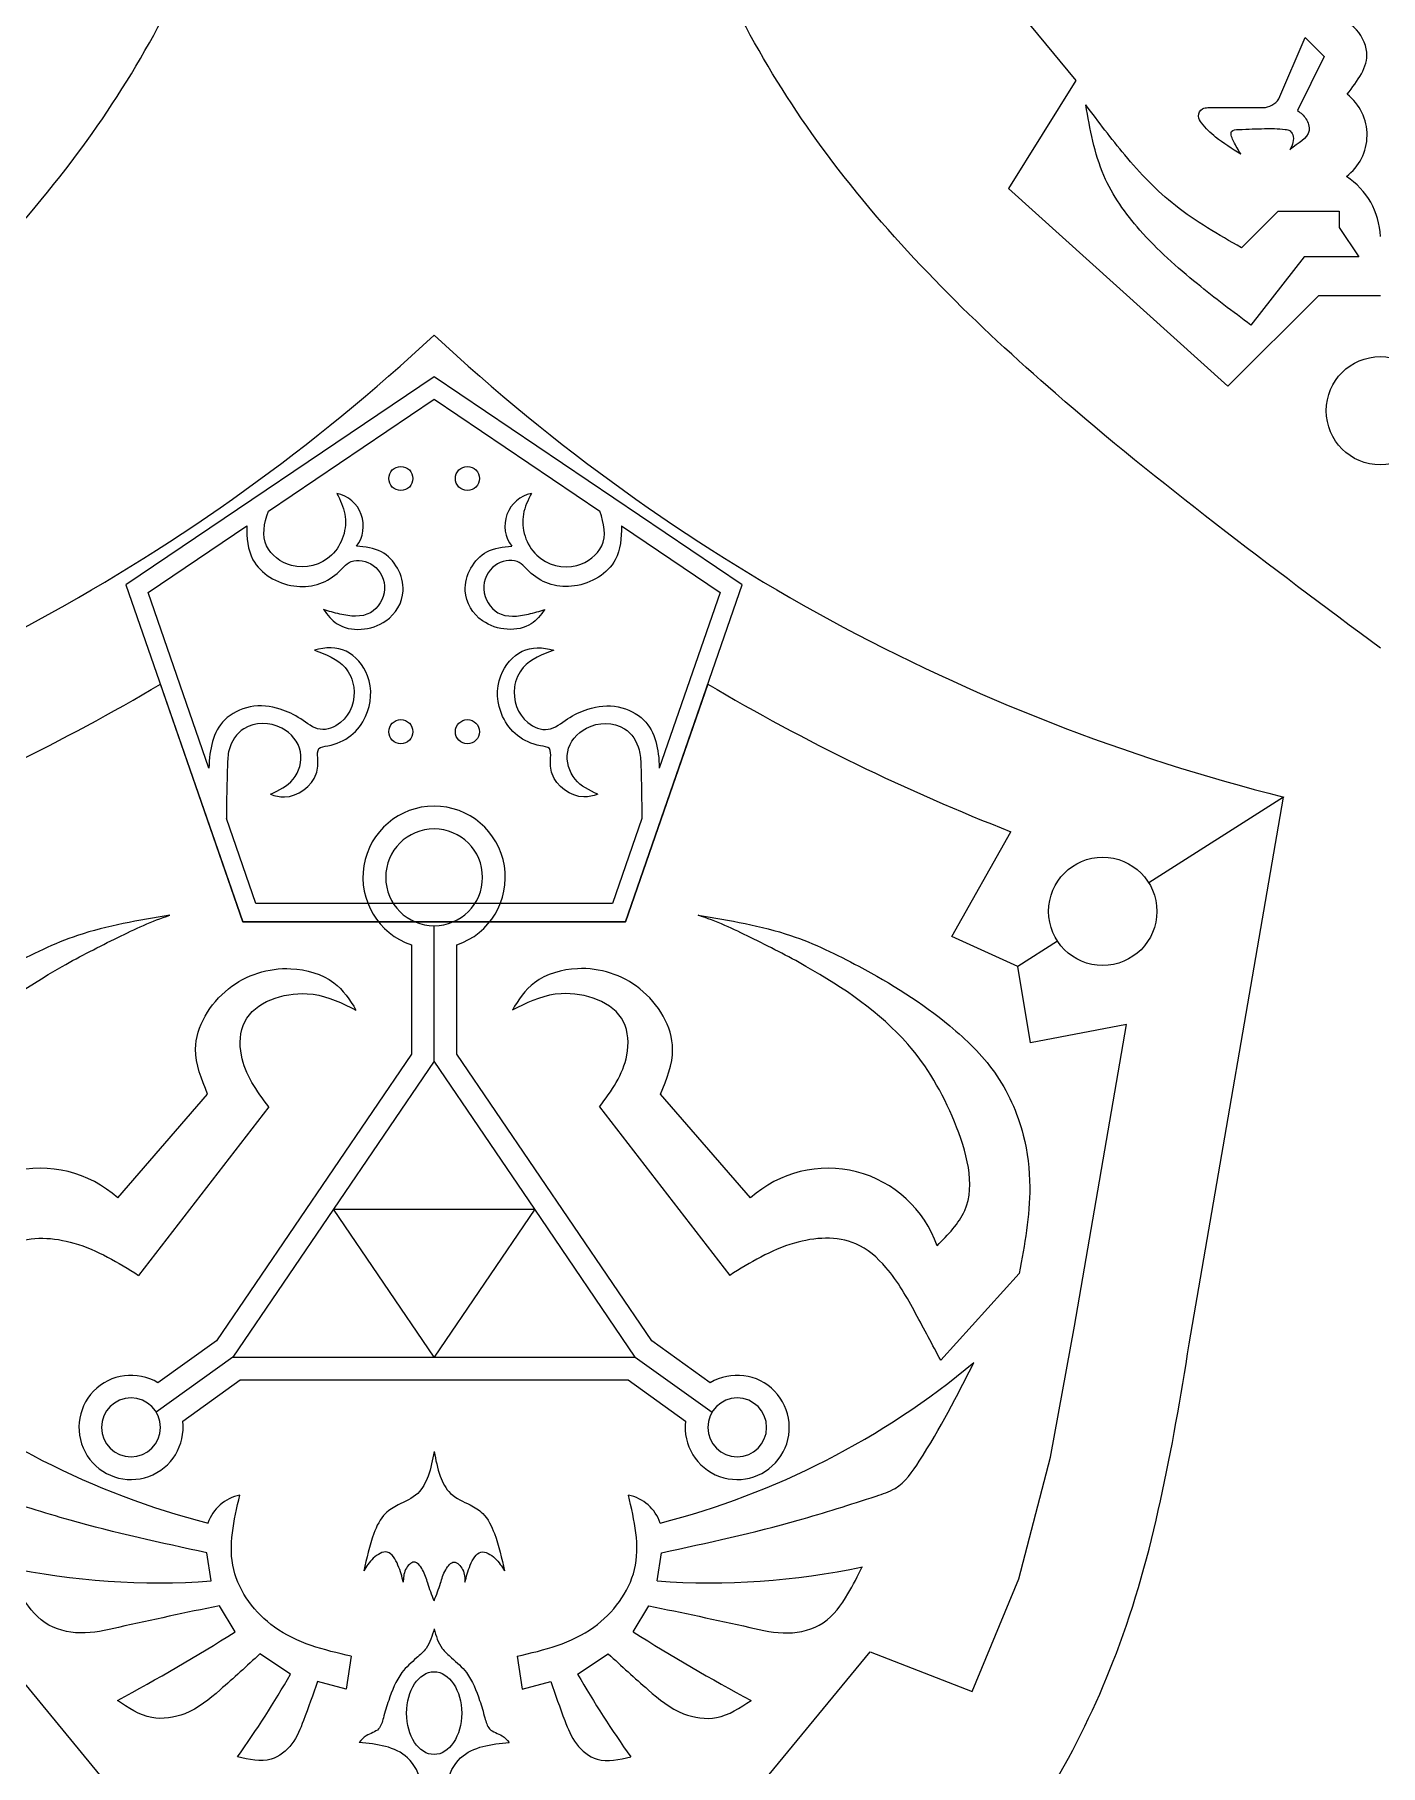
# Model space of a CAD drawing. Header units: inches. Extents: x 0 to 12, y 0 to 12.
# Drawn here: x 6.076 to 7.393, y 7.538 to 9.231 of the extents above; entities that cross this region are included whole.
import ezdxf

# ---------------------------------------------------------------- set-up
doc = ezdxf.new("R2010")
doc.units = ezdxf.units.IN
doc.header["$MEASUREMENT"] = 0
doc.layers.get('0').update_dxf_attribs({"color": 5})

msp = doc.modelspace()

# ---------------------------------------------------------------- linework, layer by layer
at = {"lineweight": 0}
for p, q in [((6.9663, 9.3424), (7.0949, 9.1863)), ((7.2937, 9.1684), (7.3194, 9.2283)), ((7.3194, 9.2283), (7.338, 9.2097)), ((7.338, 9.2097), (7.3121, 9.157)), ((7.0949, 9.1863), (7.0289, 9.0807)), ((7.2243, 9.1598), (7.2781, 9.1598)), ((7.0289, 9.0807), (7.2437, 8.8872)), ((7.2571, 9.0227), (7.2931, 9.0586)), ((7.2931, 9.0586), (7.3527, 9.0586)), ((7.3527, 9.0586), (7.3527, 9.0424)), ((7.3527, 9.0424), (7.3721, 9.0138)), ((7.3186, 9.0138), (7.2663, 8.947)), ((7.3721, 9.0138), (7.3186, 9.0138)), ((7.2437, 8.8872), (7.3327, 8.9761)), ((7.3327, 8.9761), (7.3931, 8.9761)), ((6.4668, 8.8964), (6.1651, 8.6927)), ((6.7685, 8.6927), (6.4668, 8.8964)), ((6.3047, 8.765), (6.4668, 8.8745)), ((6.4668, 8.8745), (6.629, 8.765)), ((6.1868, 8.6854), (6.2834, 8.7506)), ((6.6502, 8.7506), (6.7468, 8.6854)), ((6.1651, 8.6927), (6.2794, 8.3629)), ((6.6542, 8.3629), (6.7685, 8.6927)), ((6.2464, 8.5135), (6.1868, 8.6854)), ((6.7468, 8.6854), (6.6872, 8.5135)), ((6.2794, 8.3629), (6.1988, 8.5956)), ((6.7349, 8.5956), (6.6542, 8.3629)), ((7.2984, 8.4851), (7.1664, 8.4011)), ((6.2923, 8.381), (6.2635, 8.4642)), ((6.6701, 8.4642), (6.6413, 8.381)), ((6.9736, 8.3487), (7.0315, 8.4512)), ((6.4668, 8.381), (6.2923, 8.381)), ((6.6413, 8.381), (6.4668, 8.381)), ((6.4668, 8.3629), (6.2794, 8.3629)), ((6.2794, 8.3629), (6.4668, 8.3629)), ((6.6542, 8.3629), (6.4668, 8.3629)), ((6.4668, 8.3629), (6.6542, 8.3629)), ((6.4668, 8.2267), (6.4668, 8.3593)), ((6.4445, 8.3406), (6.4445, 8.2335)), ((6.4891, 8.2335), (6.4891, 8.3406)), ((7.0382, 8.3195), (6.9736, 8.3487)), ((7.0769, 8.3442), (7.0382, 8.3195)), ((7.0507, 8.2446), (7.0382, 8.3195)), ((7.1446, 8.2625), (7.0507, 8.2446)), ((7.0936, 7.9674), (7.1446, 8.2625)), ((6.4445, 8.2335), (6.2537, 7.953)), ((6.6799, 7.953), (6.4891, 8.2335)), ((6.4668, 8.2267), (6.3684, 8.0819)), ((6.5653, 8.0819), (6.4668, 8.2267)), ((6.1571, 8.0929), (6.2451, 8.1945)), ((6.3049, 8.182), (6.1775, 8.0171)), ((6.6287, 8.182), (6.7562, 8.0171)), ((6.7765, 8.0929), (6.6885, 8.1945)), ((6.3684, 8.0819), (6.2699, 7.9372)), ((6.4668, 7.9372), (6.3684, 8.0819)), ((6.3684, 8.0819), (6.5653, 8.0819)), ((6.5653, 8.0819), (6.4668, 7.9372)), ((6.6637, 7.9372), (6.5653, 8.0819)), ((6.9627, 7.934), (7.0396, 8.019)), ((7.0703, 7.8391), (7.0936, 7.9674)), ((6.2537, 7.953), (6.1965, 7.912)), ((6.7371, 7.912), (6.6799, 7.953)), ((6.2699, 7.9372), (6.1947, 7.8832)), ((6.2699, 7.9372), (6.4668, 7.9372)), ((6.4668, 7.9372), (6.6637, 7.9372)), ((6.6637, 7.9372), (6.739, 7.8832)), ((6.2208, 7.8745), (6.2771, 7.9149)), ((6.2771, 7.9149), (6.4668, 7.9149)), ((6.4668, 7.9149), (6.6566, 7.9149)), ((6.6566, 7.9149), (6.7129, 7.8745)), ((7.0392, 7.7201), (7.0703, 7.8391)), ((6.2485, 7.7182), (6.2443, 7.7456)), ((6.6852, 7.7182), (6.6893, 7.7456)), ((6.9935, 7.6098), (7.0392, 7.7201)), ((6.2719, 7.6683), (6.2568, 7.6938)), ((6.6617, 7.6683), (6.6769, 7.6938)), ((6.04, 7.6487), (6.1686, 7.4926)), ((6.3263, 7.6269), (6.2963, 7.6467)), ((6.3856, 7.6443), (6.3807, 7.6123)), ((6.548, 7.6443), (6.5529, 7.6123)), ((6.6073, 7.6269), (6.6373, 7.6467)), ((6.7651, 7.4926), (6.8936, 7.6487)), ((6.8936, 7.6487), (6.9935, 7.6098)), ((6.3807, 7.6123), (6.3527, 7.6197)), ((6.5529, 7.6123), (6.581, 7.6197))]:
    msp.add_line(p, q, dxfattribs=at)
at = {"color": 250, "lineweight": 0}
msp.add_line((7.206, 7.95), (7.2984, 8.4851), dxfattribs=at)
at = {"lineweight": 0}
for centre, radius in [((7.3931, 8.8632), 0.053), ((6.4342, 8.7969), 0.0118), ((6.4994, 8.7969), 0.0118), ((6.4342, 8.5491), 0.0118), ((6.4994, 8.5491), 0.0118), ((7.1213, 8.3733), 0.053)]:
    msp.add_circle(centre, radius, dxfattribs=at)
for centre, radius, start, end in [((7.2778, 9.1787), 0.0189, 271.0459, 327.1361), ((7.3295, 9.1329), 0.0506, 306.8379, 52.1804), ((7.3207, 9.0314), 0.0724, 1.9204, 57.3192), ((6.3649, 8.7504), 0.0326, 322.4729, 78.1054), ((6.5687, 8.7504), 0.0326, 101.8946, 217.5271), ((5.1708, 10.3305), 2.0166, 291.266, 300.649), ((7.7629, 10.3305), 2.0166, 239.351, 248.734), ((6.4668, 8.4066), 0.0697, 90, 251.3478), ((6.4668, 8.4066), 0.0697, 288.6522, 90), ((6.4668, 8.4066), 0.0474, 0, 180), ((6.4668, 8.4066), 0.0474, 180, 0), ((6.0814, 8.0087), 0.1132, 48.0042, 160.7442), ((6.8523, 8.0087), 0.1132, 19.2558, 131.9958), ((6.4387, 8.5308), 0.7804, 230.1334, 255.6659), ((6.4949, 8.5308), 0.7804, 284.3341, 309.8666), ((6.1701, 7.8683), 0.051, 58.8504, 7.0054), ((6.7635, 7.8683), 0.051, 172.9946, 121.1496), ((6.1701, 7.8683), 0.0288, 0, 180), ((6.7635, 7.8683), 0.0288, 0, 180), ((6.1701, 7.8683), 0.0288, 180, 0), ((6.7635, 7.8683), 0.0288, 180, 0), ((6.2849, 7.7612), 0.0417, 101.4674, 161.1937), ((6.6487, 7.7612), 0.0417, 18.8063, 78.5326), ((6.1965, 8.4276), 0.7114, 257.9267, 274.1924), ((6.7372, 8.4276), 0.7114, 265.8076, 282.0733), ((5.2493, 9.2891), 1.9165, 298.2597, 302.2494), ((7.6844, 9.2891), 1.9165, 237.7506, 241.7403), ((5.474, 8.1169), 0.9831, 324.5017, 330.1066), ((7.4596, 8.1169), 0.9831, 209.8934, 215.4983)]:
    msp.add_arc(centre, radius, start, end, dxfattribs=at)
at = {"color": 250, "lineweight": 0}
for centre, start, end in [((5.1708, 10.3305), 284.1261, 312.9293), ((7.7629, 10.3305), 227.0707, 255.8739)]:
    msp.add_arc(centre, 1.9029, start, end, dxfattribs=at)
at = {"lineweight": 0}
msp.add_ellipse((6.4668, 7.5887), major_axis=(0, 0.0405), ratio=0.665933, dxfattribs=at)
at = {"color": 250, "lineweight": 0}
for points in [[(5.5755, 8.6309), (5.6836, 8.7113), (5.8734, 8.8526), (6.1105, 9.0836), (6.264, 9.3461), (6.2979, 9.5407), (6.3146, 9.6437)], [(7.3931, 8.6309), (7.285, 8.7113), (7.0951, 8.8526), (6.8581, 9.0836), (6.7046, 9.3461), (6.6707, 9.5407), (6.654, 9.6437)], [(6.4668, 6.9372), (6.3587, 7.0177), (6.1688, 7.1589), (5.9318, 7.3899), (5.7783, 7.6524), (5.7444, 7.847), (5.7277, 7.95)], [(6.4668, 6.9372), (6.575, 7.0177), (6.7648, 7.1589), (7.0018, 7.3899), (7.1554, 7.6524), (7.1893, 7.847), (7.206, 7.95)]]:
    msp.add_open_spline(points, degree=3, knots=[0, 0, 0, 0, 0.0808468, 0.1419248, 0.197496, 0.2597021, 0.2597021, 0.2597021, 0.2597021], dxfattribs=at)
at = {"lineweight": 0}
for points, knots in [([(7.3605, 9.1729), (7.3708, 9.1862), (7.3874, 9.2075), (7.3647, 9.249), (7.3373, 9.2519), (7.3196, 9.2538)], [0, 0, 0, 0, 0.00906876, 0.01459213, 0.02458282, 0.02458282, 0.02458282, 0.02458282]), ([(7.2663, 8.947), (7.2487, 8.9602), (7.2105, 8.9889), (7.1588, 9.0347), (7.1167, 9.0937), (7.1089, 9.1387), (7.1048, 9.1624)], [0, 0, 0, 0, 0.01319771, 0.02863214, 0.04139854, 0.05566643, 0.05566643, 0.05566643, 0.05566643]), ([(7.2571, 9.0227), (7.2348, 9.0354), (7.192, 9.0597), (7.1436, 9.1107), (7.1172, 9.1459), (7.1048, 9.1624)], [0, 0, 0, 0, 0.0153222, 0.02936662, 0.04175131, 0.04175131, 0.04175131, 0.04175131]), ([(7.2564, 9.1143), (7.248, 9.1196), (7.234, 9.1284), (7.2202, 9.141), (7.2136, 9.1515), (7.2177, 9.1595), (7.2224, 9.1597), (7.2243, 9.1598)], [0, 0, 0, 0, 0.00596177, 0.00986587, 0.01130521, 0.01296865, 0.01403095, 0.01403095, 0.01403095, 0.01403095]), ([(7.3121, 9.157), (7.3151, 9.1546), (7.3211, 9.1497), (7.3269, 9.1315), (7.3115, 9.1248), (7.3047, 9.1188), (7.3045, 9.1186)], [0, 0, 0, 0, 0.002263082, 0.004672888, 0.009805081, 0.009973743, 0.009973743, 0.009973743, 0.009973743]), ([(7.2564, 9.1143), (7.2541, 9.1184), (7.2507, 9.124), (7.2473, 9.131), (7.2464, 9.1381), (7.2622, 9.1387), (7.2774, 9.1394), (7.2945, 9.1395), (7.3049, 9.1377), (7.3096, 9.1302), (7.3071, 9.1231), (7.3045, 9.1186)], [0, 0, 0, 0, 0.00278599, 0.00388366, 0.00486863, 0.00626844, 0.01134116, 0.01538852, 0.01640716, 0.01732059, 0.0203083, 0.0203083, 0.0203083, 0.0203083]), ([(6.3716, 8.7823), (6.3749, 8.7757), (6.3845, 8.7564), (6.3722, 8.7165), (6.3292, 8.7049), (6.2959, 8.7307), (6.3003, 8.7527), (6.3047, 8.765)], [0, 0, 0, 0, 0.00433671, 0.01277802, 0.0209013, 0.027078, 0.03417887, 0.03417887, 0.03417887, 0.03417887]), ([(6.562, 8.7823), (6.5587, 8.7757), (6.5492, 8.7564), (6.5614, 8.7165), (6.6044, 8.7049), (6.6377, 8.7307), (6.6333, 8.7527), (6.629, 8.765)], [0, 0, 0, 0, 0.00433671, 0.01277802, 0.0209013, 0.027078, 0.03417887, 0.03417887, 0.03417887, 0.03417887]), ([(6.2834, 8.7506), (6.2834, 8.7387), (6.2853, 8.711), (6.3279, 8.6849), (6.3669, 8.6956), (6.3849, 8.7197), (6.4112, 8.7143), (6.423, 8.6881), (6.4059, 8.6596), (6.3783, 8.6625), (6.3637, 8.6671), (6.3585, 8.6687)], [0.00161532, 0.00161532, 0.00161532, 0.00161532, 0.00843951, 0.01794767, 0.02676165, 0.03034979, 0.03473275, 0.03990875, 0.04526398, 0.05124625, 0.05456569, 0.05456569, 0.05456569, 0.05456569]), ([(6.6502, 8.7506), (6.6503, 8.7387), (6.6483, 8.711), (6.6058, 8.6849), (6.5668, 8.6956), (6.5487, 8.7197), (6.5225, 8.7143), (6.5106, 8.6881), (6.5277, 8.6596), (6.5553, 8.6625), (6.5699, 8.6671), (6.5751, 8.6687)], [0.00161532, 0.00161532, 0.00161532, 0.00161532, 0.00843951, 0.01794767, 0.02676165, 0.03034979, 0.03473275, 0.03990875, 0.04526398, 0.05124625, 0.05456569, 0.05456569, 0.05456569, 0.05456569]), ([(6.3585, 8.6687), (6.3625, 8.6634), (6.3765, 8.6454), (6.4202, 8.6492), (6.4442, 8.6892), (6.4228, 8.7277), (6.3993, 8.7298), (6.3908, 8.7306)], [0.00033634, 0.00033634, 0.00033634, 0.00033634, 0.0041984, 0.013742, 0.02052441, 0.02924261, 0.03426993, 0.03426993, 0.03426993, 0.03426993]), ([(6.5751, 8.6687), (6.5712, 8.6634), (6.5572, 8.6454), (6.5135, 8.6492), (6.4895, 8.6892), (6.5108, 8.7277), (6.5343, 8.7298), (6.5429, 8.7306)], [0.00033634, 0.00033634, 0.00033634, 0.00033634, 0.0041984, 0.013742, 0.02052441, 0.02924261, 0.03426993, 0.03426993, 0.03426993, 0.03426993]), ([(6.3496, 8.629), (6.361, 8.6248), (6.379, 8.6178), (6.3926, 8.5879), (6.3826, 8.5586), (6.3542, 8.5475), (6.3363, 8.5628), (6.3144, 8.5731), (6.2869, 8.5766), (6.2516, 8.5584), (6.247, 8.532), (6.2464, 8.5135)], [0.00030639, 0.00030639, 0.00030639, 0.00030639, 0.00723422, 0.01140536, 0.01883983, 0.0229945, 0.02731397, 0.03175048, 0.03768136, 0.04330908, 0.05350238, 0.05350238, 0.05350238, 0.05350238]), ([(6.3066, 8.4879), (6.3111, 8.4864), (6.3281, 8.4817), (6.3531, 8.5004), (6.3531, 8.5205), (6.3522, 8.5342), (6.3777, 8.5362), (6.4041, 8.5592), (6.4075, 8.6026), (6.3817, 8.633), (6.3608, 8.6318), (6.3496, 8.629)], [0.000453, 0.000453, 0.000453, 0.000453, 0.00323887, 0.01091014, 0.01408877, 0.01589701, 0.01769875, 0.02708716, 0.03507638, 0.0414146, 0.04796878, 0.04796878, 0.04796878, 0.04796878]), ([(6.627, 8.4879), (6.6225, 8.4864), (6.6056, 8.4817), (6.5806, 8.5004), (6.5805, 8.5205), (6.5815, 8.5342), (6.5559, 8.5362), (6.5296, 8.5592), (6.5261, 8.6026), (6.552, 8.633), (6.5729, 8.6318), (6.584, 8.629)], [0.000453, 0.000453, 0.000453, 0.000453, 0.00323887, 0.01091014, 0.01408877, 0.01589701, 0.01769875, 0.02708716, 0.03507638, 0.0414146, 0.04796878, 0.04796878, 0.04796878, 0.04796878]), ([(6.584, 8.629), (6.5726, 8.6248), (6.5547, 8.6178), (6.541, 8.5879), (6.5511, 8.5586), (6.5794, 8.5475), (6.5973, 8.5628), (6.6192, 8.5731), (6.6468, 8.5766), (6.6821, 8.5584), (6.6867, 8.532), (6.6872, 8.5135)], [0.00030639, 0.00030639, 0.00030639, 0.00030639, 0.00723422, 0.01140536, 0.01883983, 0.0229945, 0.02731397, 0.03175048, 0.03768136, 0.04330908, 0.05350238, 0.05350238, 0.05350238, 0.05350238]), ([(6.3066, 8.4879), (6.3149, 8.4918), (6.3317, 8.4998), (6.341, 8.5312), (6.3179, 8.5586), (6.281, 8.5589), (6.2652, 8.5349), (6.2639, 8.504), (6.2636, 8.4816), (6.2635, 8.4642)], [0.0000638, 0.0000638, 0.0000638, 0.0000638, 0.00537861, 0.01092551, 0.01688756, 0.02427956, 0.02934575, 0.0323294, 0.04278048, 0.04278048, 0.04278048, 0.04278048]), ([(6.627, 8.4879), (6.6187, 8.4918), (6.6019, 8.4998), (6.5926, 8.5312), (6.6157, 8.5586), (6.6527, 8.5589), (6.6684, 8.5349), (6.6698, 8.504), (6.67, 8.4816), (6.6701, 8.4642)], [0.0000638, 0.0000638, 0.0000638, 0.0000638, 0.00537861, 0.01092551, 0.01688756, 0.02427956, 0.02934575, 0.0323294, 0.04278048, 0.04278048, 0.04278048, 0.04278048]), ([(6.2082, 8.3695), (6.1776, 8.3645), (6.1228, 8.3555), (6.0406, 8.3156), (5.9716, 8.273), (5.9143, 8.2171), (5.8887, 8.1604), (5.8805, 8.0921), (5.8888, 8.0471), (5.8941, 8.019)], [0, 0, 0, 0, 0.0185093, 0.0331391, 0.054433, 0.0670295, 0.0805547, 0.0908208, 0.1078467, 0.1078467, 0.1078467, 0.1078467]), ([(5.9745, 8.0461), (5.9638, 8.0569), (5.9317, 8.0895), (5.9552, 8.1719), (6.0047, 8.2569), (6.0838, 8.3108), (6.1552, 8.3471), (6.1907, 8.3639), (6.2082, 8.3695)], [0, 0, 0, 0, 0.00874255, 0.02624393, 0.04399088, 0.06904044, 0.08130712, 0.09240467, 0.09240467, 0.09240467, 0.09240467]), ([(6.7254, 8.3695), (6.756, 8.3645), (6.8109, 8.3555), (6.8931, 8.3156), (6.9621, 8.273), (7.0194, 8.2171), (7.045, 8.1604), (7.0532, 8.0921), (7.0448, 8.0471), (7.0396, 8.019)], [0, 0, 0, 0, 0.0185093, 0.0331391, 0.054433, 0.0670295, 0.0805547, 0.0908208, 0.1078467, 0.1078467, 0.1078467, 0.1078467]), ([(6.9592, 8.0461), (6.9699, 8.0569), (7.002, 8.0895), (6.9785, 8.1719), (6.9289, 8.2569), (6.8498, 8.3108), (6.7785, 8.3471), (6.743, 8.3639), (6.7254, 8.3695)], [0, 0, 0, 0, 0.00874255, 0.02624393, 0.04399088, 0.06904044, 0.08130712, 0.09240467, 0.09240467, 0.09240467, 0.09240467]), ([(6.2451, 8.1945), (6.2391, 8.2091), (6.2243, 8.2452), (6.2603, 8.3044), (6.3195, 8.3229), (6.3693, 8.3086), (6.3844, 8.287), (6.3903, 8.2765)], [0, 0, 0, 0, 0.0091162, 0.02256182, 0.03539583, 0.04424211, 0.051276, 0.051276, 0.051276, 0.051276]), ([(6.6885, 8.1945), (6.6945, 8.2091), (6.7093, 8.2452), (6.6734, 8.3044), (6.6142, 8.3229), (6.5643, 8.3086), (6.5492, 8.287), (6.5434, 8.2765)], [0, 0, 0, 0, 0.0091162, 0.02256182, 0.03539583, 0.04424211, 0.051276, 0.051276, 0.051276, 0.051276]), ([(6.3049, 8.182), (6.2933, 8.1977), (6.2751, 8.2225), (6.2777, 8.2803), (6.3376, 8.3003), (6.3737, 8.2853), (6.3886, 8.2774), (6.3903, 8.2765)], [0, 0, 0, 0, 0.01143883, 0.01801906, 0.03139935, 0.04037691, 0.0415103, 0.0415103, 0.0415103, 0.0415103]), ([(6.6287, 8.182), (6.6403, 8.1977), (6.6585, 8.2225), (6.6559, 8.2803), (6.596, 8.3003), (6.5599, 8.2853), (6.545, 8.2774), (6.5434, 8.2765)], [0, 0, 0, 0, 0.01143883, 0.01801906, 0.03139935, 0.04037691, 0.0415103, 0.0415103, 0.0415103, 0.0415103]), ([(5.9709, 7.934), (5.9791, 7.9492), (5.9956, 7.9803), (6.0187, 8.0221), (6.0586, 8.0569), (6.1205, 8.0525), (6.1575, 8.0295), (6.1775, 8.0171)], [0, 0, 0, 0, 0.01038254, 0.02111262, 0.02864786, 0.04065201, 0.05478983, 0.05478983, 0.05478983, 0.05478983]), ([(6.9627, 7.934), (6.9546, 7.9492), (6.938, 7.9803), (6.9149, 8.0221), (6.8751, 8.0569), (6.8132, 8.0525), (6.7762, 8.0295), (6.7562, 8.0171)], [0, 0, 0, 0, 0.01038254, 0.02111262, 0.02864786, 0.04065201, 0.05478983, 0.05478983, 0.05478983, 0.05478983]), ([(6.2443, 7.7456), (6.1993, 7.7554), (6.1282, 7.7708), (6.0536, 7.7948), (6.0097, 7.809), (5.9766, 7.8567), (5.9549, 7.8995), (5.9384, 7.9318)], [0, 0, 0, 0, 0.02753964, 0.04351363, 0.0474821, 0.05463243, 0.07669562, 0.07669562, 0.07669562, 0.07669562]), ([(6.6893, 7.7456), (6.7343, 7.7554), (6.8054, 7.7708), (6.8801, 7.7948), (6.924, 7.809), (6.957, 7.8567), (6.9788, 7.8995), (6.9952, 7.9318)], [0, 0, 0, 0, 0.02753964, 0.04351363, 0.0474821, 0.05463243, 0.07669562, 0.07669562, 0.07669562, 0.07669562]), ([(6.4668, 7.8446), (6.4653, 7.8366), (6.4625, 7.8221), (6.4518, 7.8012), (6.4335, 7.794), (6.4161, 7.7836), (6.4049, 7.7598), (6.4007, 7.7401), (6.398, 7.7279)], [0, 0, 0, 0, 0.00496667, 0.00889983, 0.01334248, 0.01630321, 0.02086423, 0.02843291, 0.02843291, 0.02843291, 0.02843291]), ([(6.4668, 7.8446), (6.4684, 7.8366), (6.4711, 7.8221), (6.4819, 7.8012), (6.5001, 7.794), (6.5175, 7.7836), (6.5287, 7.7598), (6.533, 7.7401), (6.5356, 7.7279)], [0, 0, 0, 0, 0.00496667, 0.00889983, 0.01334248, 0.01630321, 0.02086423, 0.02843291, 0.02843291, 0.02843291, 0.02843291]), ([(6.3856, 7.6443), (6.3591, 7.6506), (6.3097, 7.6624), (6.2595, 7.7291), (6.2708, 7.7773), (6.2766, 7.802)], [0, 0, 0, 0, 0.01607831, 0.02987121, 0.04449574, 0.04449574, 0.04449574, 0.04449574]), ([(6.548, 7.6443), (6.5746, 7.6506), (6.6239, 7.6624), (6.6741, 7.7291), (6.6628, 7.7773), (6.657, 7.802)], [0, 0, 0, 0, 0.01607831, 0.02987121, 0.04449574, 0.04449574, 0.04449574, 0.04449574]), ([(6.4366, 7.7168), (6.4353, 7.7222), (6.4327, 7.7327), (6.4226, 7.7507), (6.4056, 7.7407), (6.4006, 7.7322), (6.398, 7.7279)], [0, 0, 0, 0, 0.00351206, 0.00679766, 0.00978558, 0.01288207, 0.01288207, 0.01288207, 0.01288207]), ([(6.497, 7.7168), (6.4984, 7.7222), (6.5009, 7.7327), (6.511, 7.7507), (6.528, 7.7407), (6.533, 7.7322), (6.5356, 7.7279)], [0, 0, 0, 0, 0.00351206, 0.00679766, 0.00978558, 0.01288207, 0.01288207, 0.01288207, 0.01288207]), ([(6.2568, 7.6938), (6.2238, 7.687), (6.1785, 7.6775), (6.1215, 7.6642), (6.0829, 7.6738), (6.0622, 7.7032), (6.0522, 7.7231), (6.0477, 7.732)], [0, 0, 0, 0, 0.02023305, 0.02779216, 0.03497388, 0.04239776, 0.04841567, 0.04841567, 0.04841567, 0.04841567]), ([(6.4668, 7.6986), (6.4646, 7.7044), (6.4606, 7.7147), (6.4572, 7.7278), (6.4474, 7.7402), (6.4369, 7.7287), (6.4367, 7.7209), (6.4366, 7.7168)], [0, 0, 0, 0, 0.00367448, 0.00651244, 0.00872326, 0.0109429, 0.0134626, 0.0134626, 0.0134626, 0.0134626]), ([(6.4668, 7.6986), (6.4691, 7.7044), (6.473, 7.7147), (6.4764, 7.7278), (6.4862, 7.7402), (6.4967, 7.7287), (6.4969, 7.7209), (6.497, 7.7168)], [0, 0, 0, 0, 0.00367448, 0.00651244, 0.00872326, 0.0109429, 0.0134626, 0.0134626, 0.0134626, 0.0134626]), ([(6.6769, 7.6938), (6.7098, 7.687), (6.7551, 7.6775), (6.8122, 7.6642), (6.8507, 7.6738), (6.8715, 7.7032), (6.8815, 7.7231), (6.8859, 7.732)], [0, 0, 0, 0, 0.02023305, 0.02779216, 0.03497388, 0.04239776, 0.04841567, 0.04841567, 0.04841567, 0.04841567]), ([(6.4668, 7.6712), (6.4649, 7.6643), (6.4618, 7.6532), (6.4478, 7.6412), (6.4318, 7.627), (6.4233, 7.6048), (6.4176, 7.5864), (6.4138, 7.571), (6.4007, 7.5683), (6.3955, 7.5625), (6.3933, 7.5601)], [0, 0, 0, 0, 0.00412311, 0.00675957, 0.01082209, 0.01687384, 0.02044886, 0.02277519, 0.025562, 0.02745838, 0.02745838, 0.02745838, 0.02745838]), ([(6.4668, 7.6712), (6.4687, 7.6643), (6.4719, 7.6532), (6.4858, 7.6412), (6.5019, 7.627), (6.5104, 7.6048), (6.516, 7.5864), (6.5198, 7.571), (6.5329, 7.5683), (6.5382, 7.5625), (6.5403, 7.5601)], [0, 0, 0, 0, 0.00412311, 0.00675957, 0.01082209, 0.01687384, 0.02044886, 0.02277519, 0.025562, 0.02745838, 0.02745838, 0.02745838, 0.02745838]), ([(6.2963, 7.6467), (6.2835, 7.6349), (6.2605, 7.6137), (6.2273, 7.5863), (6.1876, 7.5805), (6.1674, 7.5939), (6.1567, 7.6011)], [0, 0, 0, 0, 0.01052872, 0.01884852, 0.02537562, 0.03288337, 0.03288337, 0.03288337, 0.03288337]), ([(6.6373, 7.6467), (6.6502, 7.6349), (6.6732, 7.6137), (6.7063, 7.5863), (6.7461, 7.5805), (6.7662, 7.5939), (6.777, 7.6011)], [0, 0, 0, 0, 0.01052872, 0.01884852, 0.02537562, 0.03288337, 0.03288337, 0.03288337, 0.03288337]), ([(6.3527, 7.6197), (6.3482, 7.6069), (6.3409, 7.5861), (6.3296, 7.5577), (6.3056, 7.5384), (6.2857, 7.5433), (6.2744, 7.546)], [0, 0, 0, 0, 0.00813648, 0.01321573, 0.01827977, 0.02485473, 0.02485473, 0.02485473, 0.02485473]), ([(6.581, 7.6197), (6.5854, 7.6069), (6.5927, 7.5861), (6.604, 7.5577), (6.628, 7.5384), (6.648, 7.5433), (6.6592, 7.546)], [0, 0, 0, 0, 0.00813648, 0.01321573, 0.01827977, 0.02485473, 0.02485473, 0.02485473, 0.02485473]), ([(6.4342, 7.4792), (6.4445, 7.4925), (6.4611, 7.5138), (6.4384, 7.5553), (6.411, 7.5583), (6.3933, 7.5601)], [0, 0, 0, 0, 0.00906876, 0.01459213, 0.02458282, 0.02458282, 0.02458282, 0.02458282]), ([(6.4994, 7.4792), (6.4891, 7.4925), (6.4726, 7.5138), (6.4952, 7.5553), (6.5226, 7.5583), (6.5403, 7.5601)], [0, 0, 0, 0, 0.00906876, 0.01459213, 0.02458282, 0.02458282, 0.02458282, 0.02458282])]:
    msp.add_open_spline(points, degree=3, knots=knots, dxfattribs=at)

doc.saveas('drawing.dxf')
